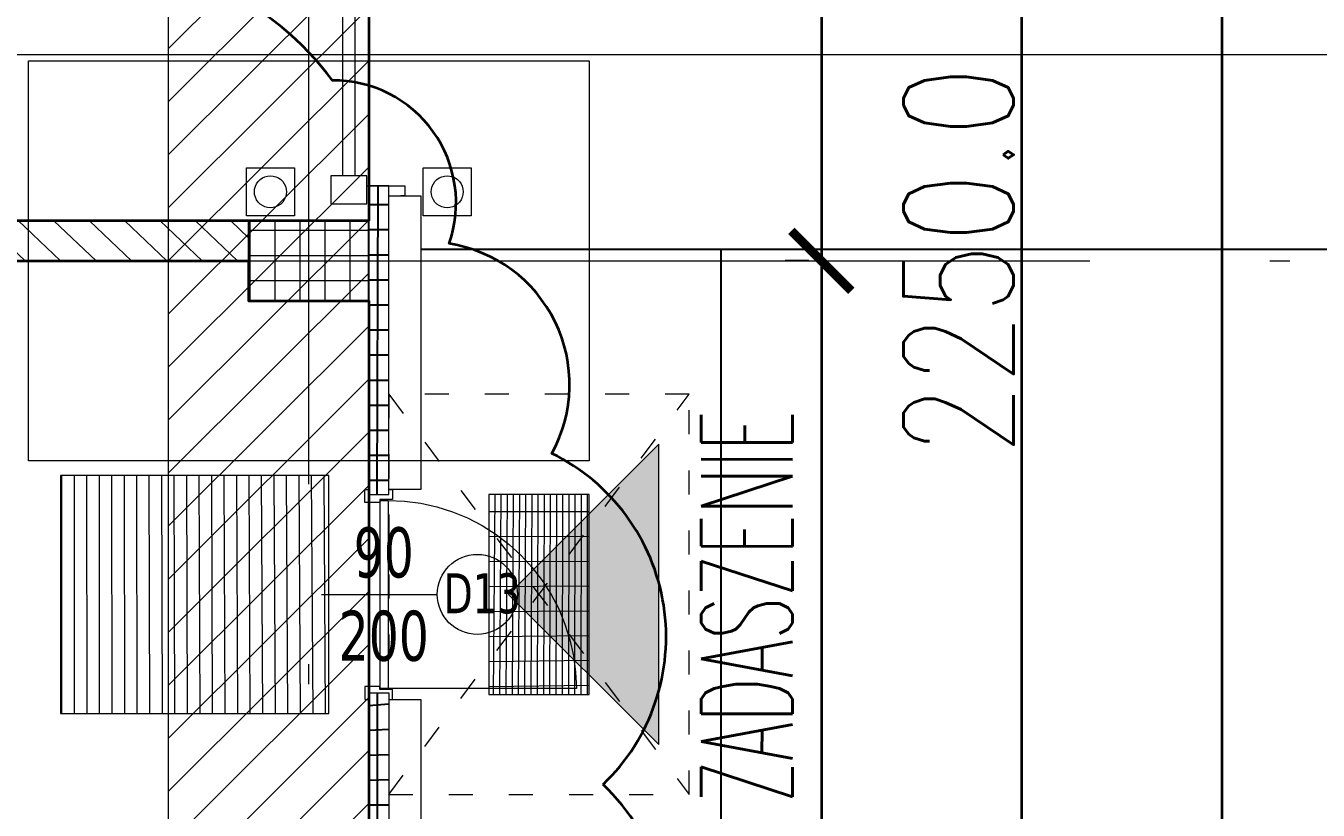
# Model space of a CAD drawing. Extents: x 6529560 to 6558080, y 5579316 to 5588131.
# Drawn here: x 6543623.87 to 6543630.32, y 5579571.72 to 5579575.64 of the extents above; entities that cross this region are included whole.
import ezdxf

# ---------------------------------------------------------------- set-up
doc = ezdxf.new("R2010")
doc.units = 0
doc.header["$MEASUREMENT"] = 0
doc.header["$PDSIZE"] = -5
for name, pattern in [('1$0$0$5', [1.5, 1, -0.5]), ('ACAD_ISO03W100', [30, 12, -18]), ('ACAD_ISO10W100', [18, 12, -3, 0, -3]), ('GR_SOLID', [0])]:
    doc.linetypes.add(name, pattern=pattern)
doc.layers.get('0').update_dxf_attribs({"color": 2, "linetype": 'CONTINUOUS', "lineweight": 5})
doc.layers.get('Defpoints').update_dxf_attribs({"linetype": 'CONTINUOUS'})
for name, color, linetype, lineweight in [('arch_droga', 1, 'CONTINUOUS', 25), ('arch_drzwi i okna', 4, 'CONTINUOUS', 15), ('arch_drzwi i okna_znaczniki', 130, 'CONTINUOUS', 9), ('arch_fundamenty na rzucie', 3, 'CONTINUOUS', 15), ('arch_opisy', 20, 'CONTINUOUS', 13), ('arch_osie', 181, 'CONTINUOUS', 5), ('arch_powierzchnia', 6, 'CONTINUOUS', 35), ('arch_samochody', 10, 'CONTINUOUS', 15), ('arch_sciany murowane wewnetrzne', 20, 'CONTINUOUS', 25), ('arch_sciany wewnetrzne murowane wypelnienie', 20, 'CONTINUOUS', 15), ('arch_sciany zewnetrzne wypelnienie', 94, 'CONTINUOUS', 25), ('arch_sciany zewnętrzne', 94, 'CONTINUOUS', 18), ('arch_slupy wypelnienie', 9, 'CONTINUOUS', 13), ('arch_słupy', 8, 'CONTINUOUS', 25), ('arch_urządzenia sanitarne', 4, 'GR_SOLID', 13), ('arch_wymiary', 2, 'CONTINUOUS', 13), ('arch_wzmocnienie plyty betonowej', 6, 'CONTINUOUS', 15), ('arch_zadaszenie', 76, 'CONTINUOUS', 15), ('arch_zadaszenie krawedzie', 12, 'CONTINUOUS', 18), ('EINBAUMOEBEL_N0', 12, 'GR_SOLID', 13), ('TUER_N0', 4, 'GR_SOLID', 13)]:
    doc.layers.add(name, color=color, linetype=linetype, lineweight=lineweight)
doc.styles.add('GR_STANDARD', font='simplex.shx')
doc.styles.add('styl1', font='romans.shx', dxfattribs={"width": 0.75})
doc.styles.add('TABELKA', font='tahoma.ttf', dxfattribs={"width": 0.8})
doc.dimstyles.new('wymiary hala', dxfattribs={"dimtxt": 0.55, "dimasz": 0.3, "dimexe": 0.18, "dimexo": 0.0625, "dimgap": 0.04, "dimtad": 1, "dimtoh": 1, "dimdec": 1, "dimlfac": 100, "dimzin": 0, "dimdsep": 46, "dimtxsty": 'styl1', "dimblk": 'ARCHTICK', "dimcen": 0.09, "dimadec": 0, "dimazin": 0, "dimtfac": 1, "dimtdec": 1, "dimtofl": 0, "dimtmove": 0, "dimatfit": 3, "dimldrblk": 'ARCHTICK', "dimfxl": 1, "dimtolj": 1, "dimtzin": 0, "dimarcsym": 0})

# ---------------------------------------------------------------- blocks, each defined once
blk = doc.blocks.new('tir')
at = {"layer": 'arch_samochody', "extrusion": (1.98125e-11, 3.45375842126e-05, 0.9999999994035778)}
blk.add_lwpolyline([(5470.780589298495, -1011.937312453941), (5470.780580478478, -1027.312312453899), (5472.980580478425, -1027.312313715928), (5472.98058929854, -1011.93731371619), (5470.780589298495, -1011.937312453941)], dxfattribs=at)
blk = doc.blocks.new('ZT_z_opisami')
at = {"layer": 'arch_droga', "color": 7}
for p, q in [((6540949.165314734, 5579497.081324448), (6540947.665314734, 5579497.081324531)), ((6540966.665560829, 5579497.08084618), (6540949.165314734, 5579497.081324448))]:
    blk.add_line(p, q, dxfattribs=at)
at = {"layer": 'arch_droga', "color": 7, "linetype": 'Continuous'}
blk.add_line((6540949.16531281, 5579462.636775206), (6540949.165314734, 5579497.081324448), dxfattribs=at)
blk = doc.blocks.new('_ArchTick')
at = {"color": 0, "linetype": 'ByBlock', "const_width": 0.15}
blk.add_lwpolyline([(-0.5, -0.5), (0.5, 0.5)], dxfattribs=at)
blk = doc.blocks.new('*D93')
at = {"layer": 'arch_wymiary', "color": 0, "lineweight": -2, "transparency": 16777216}
for p, q in [((6543627.904740482, 5579608.220170514), (6543630.022240481, 5579608.220170514)), ((6543629.842240481, 5579608.220170514), (6543629.842240481, 5579506.970170537)), ((6543627.904741518, 5579506.970170537), (6543630.022240481, 5579506.970170537))]:
    blk.add_line(p, q, dxfattribs=at)
at = {"layer": 'Defpoints', "color": 0, "transparency": 16777216}
for p in [(6543627.842240481, 5579608.220170514), (6543627.842241517, 5579506.970170537), (6543629.842240481, 5579506.970170537)]:
    blk.add_point(p, dxfattribs=at)
at = {"layer": 'arch_wymiary', "color": 0, "lineweight": -2, "transparency": 16777216, "xscale": 0.3, "yscale": 0.3, "zscale": 0.3}
for p, rotation in [((6543629.842240481, 5579608.220170514), 90), ((6543629.842240481, 5579506.970170537), 270)]:
    blk.add_blockref('_ArchTick', p, dxfattribs=dict(at, rotation=rotation))
at = {"layer": 'arch_wymiary', "color": 0, "transparency": 16777216, "insert": (6543629.527240481, 5579557.595170525), "char_height": 0.55, "attachment_point": 5, "rotation": 90, "style": 'styl1'}
blk.add_mtext('\\A1;10125.0', dxfattribs=at)
blk = doc.blocks.new('*D97')
at = {"layer": 'arch_wymiary', "color": 0, "lineweight": -2, "transparency": 16777216}
for p, q in [((6543627.904739966, 5579585.720131917), (6543629.022240481, 5579585.720131917)), ((6543628.842240482, 5579563.220170515), (6543628.842240482, 5579585.720131917)), ((6543627.904740206, 5579563.220170515), (6543629.022240481, 5579563.220170515))]:
    blk.add_line(p, q, dxfattribs=at)
at = {"layer": 'Defpoints', "color": 0, "transparency": 16777216}
for p in [(6543627.842239966, 5579585.720131917), (6543628.842240482, 5579585.720131917), (6543627.842240206, 5579563.220170515)]:
    blk.add_point(p, dxfattribs=at)
at = {"layer": 'arch_wymiary', "color": 0, "lineweight": -2, "transparency": 16777216, "xscale": 0.3, "yscale": 0.3, "zscale": 0.3}
for p, rotation in [((6543628.842240482, 5579585.720131917), 90), ((6543628.842240482, 5579563.220170515), 270)]:
    blk.add_blockref('_ArchTick', p, dxfattribs=dict(at, rotation=rotation))
at = {"layer": 'arch_wymiary', "color": 0, "transparency": 16777216, "insert": (6543628.527240481, 5579574.470151215), "char_height": 0.55, "attachment_point": 5, "rotation": 90, "style": 'styl1'}
blk.add_mtext('\\A1;2250.0', dxfattribs=at)
blk = doc.blocks.new('*D104')
at = {"layer": 'arch_wymiary', "color": 0, "lineweight": -2, "transparency": 16777216}
for p, q in [((6543627.779740481, 5579580.095170586), (6543627.662240481, 5579580.095170586)), ((6543627.842240481, 5579580.095170586), (6543627.842240481, 5579574.470048615)), ((6543627.779840753, 5579574.470048615), (6543627.662240481, 5579574.470048615))]:
    blk.add_line(p, q, dxfattribs=at)
at = {"layer": 'Defpoints', "color": 0, "transparency": 16777216}
for p in [(6543627.842240481, 5579580.095170586), (6543627.842240481, 5579574.470048615), (6543627.842340753, 5579574.470048615)]:
    blk.add_point(p, dxfattribs=at)
at = {"layer": 'arch_wymiary', "color": 0, "lineweight": -2, "transparency": 16777216, "xscale": 0.3, "yscale": 0.3, "zscale": 0.3}
for p, rotation in [((6543627.842240481, 5579580.095170586), 90), ((6543627.842240481, 5579574.470048615), 270)]:
    blk.add_blockref('_ArchTick', p, dxfattribs=dict(at, rotation=rotation))
at = {"layer": 'arch_wymiary', "color": 0, "transparency": 16777216, "insert": (6543627.527240481, 5579577.2826096), "char_height": 0.55, "attachment_point": 5, "rotation": 90, "style": 'styl1'}
blk.add_mtext('\\A1;562.5', dxfattribs=at)
blk = doc.blocks.new('*D105')
at = {"layer": 'arch_wymiary', "color": 0, "lineweight": -2, "transparency": 16777216}
for p, q in [((6543627.779840753, 5579574.470048615), (6543627.662240481, 5579574.470048615)), ((6543627.842240481, 5579574.470048615), (6543627.842240481, 5579568.84517059)), ((6543627.779840753, 5579568.84517059), (6543627.662240481, 5579568.84517059))]:
    blk.add_line(p, q, dxfattribs=at)
at = {"layer": 'Defpoints', "color": 0, "transparency": 16777216}
for p in [(6543627.842340753, 5579574.470048615), (6543627.842240481, 5579568.84517059), (6543627.842340753, 5579568.84517059)]:
    blk.add_point(p, dxfattribs=at)
at = {"layer": 'arch_wymiary', "color": 0, "lineweight": -2, "transparency": 16777216, "xscale": 0.3, "yscale": 0.3, "zscale": 0.3}
for p, rotation in [((6543627.842240481, 5579574.470048615), 90), ((6543627.842240481, 5579568.84517059), 270)]:
    blk.add_blockref('_ArchTick', p, dxfattribs=dict(at, rotation=rotation))
at = {"layer": 'arch_wymiary', "color": 0, "transparency": 16777216, "insert": (6543627.527240481, 5579570.357609679), "char_height": 0.55, "attachment_point": 5, "rotation": 90, "style": 'styl1'}
blk.add_mtext('\\A1;562.5', dxfattribs=at)

msp = doc.modelspace()

# ---------------------------------------------------------------- hatches: boundary and pattern name
h = msp.add_hatch()
h.set_pattern_fill('ANSI31', color=256, scale=0.5, angle=225)
h.set_pattern_definition([(270, (13087401.54693341, 11159179.07103899), (0.0625, 0), [])])
h.paths.add_polyline_path([(6543625.38224088, 5579572.208389325), (6543625.38224088, 5579573.398389324), (6543624.042240879, 5579573.398389324), (6543624.042240879, 5579572.208389325)])
h = msp.add_hatch()
h.set_pattern_fill('GRATE', color=256, angle=90)
h.set_pattern_definition([(90, (12123229.83338797, -964204.0313032019), (-0.03125, 0), []), (180, (12123229.83338797, -964204.0313032019), (0, -0.125), [])])
h.paths.add_polyline_path([(6543626.1822404, 5579572.303389324), (6543626.6822404, 5579572.303389324), (6543626.6822404, 5579573.303389323), (6543626.1822404, 5579573.303389323)])
at = {"layer": 'arch_sciany wewnetrzne murowane wypelnienie'}
h = msp.add_hatch(dxfattribs=at)
h.set_pattern_fill('ANSI31', color=256, angle=90)
h.set_pattern_definition([(135, (0, 0), (-0.0883883476483185, -0.0883883476483184), [])])
h.paths.add_polyline_path([(6543624.982224972, 5579574.670157204), (6543624.982224972, 5579574.470157203), (6543619.482244809, 5579574.470157203), (6543619.48224539, 5579573.305510328), (6543619.282244804, 5579573.305510333), (6543619.282108102, 5579574.669575297)])
h.paths.add_polyline_path([(6543619.2822448, 5579567.186850012), (6543619.482244801, 5579567.18685001), (6543619.482244762, 5579563.220218491), (6543624.982245376, 5579563.220152639), (6543624.982243226, 5579563.020157201), (6543619.282244769, 5579563.020157221)])
h.paths.add_polyline_path([(6543619.282184153, 5579568.186935897), (6543619.4822448, 5579568.186935897), (6543619.4822448, 5579572.304130862), (6543619.282184153, 5579572.304130862)])
at = {"layer": 'arch_sciany zewnetrzne wypelnienie'}
h = msp.add_hatch(dxfattribs=at)
h.set_pattern_fill('ANSI37', color=256, angle=45)
h.set_pattern_definition([(90, (0, 0), (-0.125, 0), []), (180, (0, 0), (0, -0.125), [])])
h.paths.add_polyline_path([(6543516.882245463, 5579607.877415784), (6543516.982245128, 5579607.877415784), (6543516.982242956, 5579608.520230732), (6543547.557245959, 5579608.520186924), (6543547.557244862, 5579608.620186923), (6543516.882245463, 5579608.620169254)])
h.paths.add_polyline_path([(6543625.582240374, 5579601.259691288), (6543625.682240374, 5579601.259691288), (6543625.682240374, 5579608.620169254), (6543548.557245411, 5579608.620169254), (6543548.557245411, 5579608.520169252), (6543625.582240363, 5579608.520169343)])
h.paths.add_polyline_path([(6543625.582240367, 5579595.63472758), (6543625.682260633, 5579595.636286528), (6543625.682260633, 5579598.301250231), (6543625.582240367, 5579598.299691282)])
h.paths.add_polyline_path([(6543625.582240386, 5579590.969931578), (6543625.682240384, 5579590.969931578), (6543625.682240384, 5579592.674727577), (6543625.582240386, 5579592.674727577)])
h.paths.add_polyline_path([(6543625.58224039, 5579587.062670549), (6543625.682240389, 5579587.062670549), (6543625.682240389, 5579587.509931574), (6543625.58224039, 5579587.509931574)])
h.paths.add_polyline_path([(6543625.582268345, 5579579.827670552), (6543625.682240392, 5579579.827670552), (6543625.682240392, 5579586.062670553), (6543625.582268345, 5579586.062670553)])
h.paths.add_polyline_path([(6543625.582240401, 5579578.305503315), (6543625.682240399, 5579578.305503315), (6543625.682240399, 5579578.827670554), (6543625.582240401, 5579578.827670554)])
h.paths.add_polyline_path([(6543625.582240285, 5579573.303389323), (6543625.682240399, 5579573.303389323), (6543625.682240405, 5579574.845503309), (6543625.582240292, 5579574.845503309)])
h.paths.add_polyline_path([(6543625.682217282, 5579571.657718431), (6543625.582247914, 5579571.657718275), (6543625.582247914, 5579572.310889174), (6543625.682217282, 5579572.31088933)])
h.paths.add_polyline_path([(6543625.582241054, 5579539.384691117), (6543625.682240407, 5579539.384691117), (6543625.682217282, 5579563.572718509), (6543625.58221793, 5579563.572718509)])
h.paths.add_polyline_path([(6543625.582240395, 5579533.759727403), (6543625.682239859, 5579533.759727403), (6543625.682240448, 5579536.424691112), (6543625.582240395, 5579536.424691112)])
h.paths.add_polyline_path([(6543625.582240468, 5579517.879670332), (6543625.682240469, 5579517.879670334), (6543625.682240454, 5579530.799727409), (6543625.582240454, 5579530.799727409)])
h.paths.add_polyline_path([(6543516.982245489, 5579517.879664059), (6543516.98224614, 5579524.070166953), (6543516.88221152, 5579524.070167422), (6543516.882245488, 5579517.879670334)])
h.paths.add_polyline_path([(6543516.982245509, 5579527.182670152), (6543516.882245511, 5579527.182670152), (6543516.882211518, 5579526.132667423), (6543516.982211515, 5579526.132667423)])
h.paths.add_polyline_path([(6543516.982217741, 5579536.895223847), (6543516.882245467, 5579536.895224315), (6543516.882245467, 5579529.245170156), (6543516.982245477, 5579529.245170156)])
h.paths.add_polyline_path([(6543516.882245463, 5579540.367669261), (6543516.982245153, 5579540.367669261), (6543516.982245153, 5579538.957723849), (6543516.882245463, 5579538.957723849)])
at = {"layer": 'arch_slupy wypelnienie'}
h = msp.add_hatch(dxfattribs=at)
h.set_pattern_fill('ANSI37', color=256, angle=225)
h.set_pattern_definition([(270, (-171.3873263392597, 0), (0.125, 0), []), (0, (-171.3873263392597, 0), (0, 0.125), [])])
h.paths.add_polyline_path([(6543624.982265793, 5579574.270157206), (6543625.582265787, 5579574.270218468), (6543625.582224956, 5579574.67021846), (6543624.982224972, 5579574.670157204)])
at = {"layer": 'arch_urządzenia sanitarne'}
h = msp.add_hatch(color=256, dxfattribs=at)
h.dxf.hatch_style = 1
h.paths.add_polyline_path([(6543627.030301304, 5579572.053389306), (6543627.030301299, 5579573.553389307), (6543626.280301313, 5579572.80338932)])
at = {"layer": 'arch_wzmocnienie plyty betonowej', "transparency": 33554597}
h = msp.add_hatch(dxfattribs=at)
h.set_pattern_fill('ANSI31', color=256, scale=1.5, style=0)
h.set_pattern_definition([(45, (-171.3873263392597, 0), (-0.1325825214724776, 0.1325825214724777), [])])
h.paths.add_polyline_path([(6543624.582240202, 5579591.454588229), (6543625.582240781, 5579591.454588229), (6543625.582241049, 5579540.604570951), (6543624.582240469, 5579540.604570951)])

# ---------------------------------------------------------------- linework, layer by layer
for points in [[(6543625.38224088, 5579572.208389325), (6543625.38224088, 5579573.398389324), (6543624.042240879, 5579573.398389324), (6543624.042240879, 5579572.208389325)], [(6543626.1822404, 5579572.303389324), (6543626.6822404, 5579572.303389324), (6543626.6822404, 5579573.303389323), (6543626.1822404, 5579573.303389323)]]:
    msp.add_lwpolyline(points, close=True)
at = {"layer": 'arch_drzwi i okna', "extrusion": (0, 0, -1)}
for points in [[(-6543625.682240399, 5579573.328389324), (-6543625.700240397, 5579573.328389324), (-6543625.700240393, 5579573.278389324), (-6543625.637740392, 5579573.278389324), (-6543625.637740404, 5579573.263389325), (-6543625.56224029, 5579573.263389329), (-6543625.56224028, 5579573.328389329), (-6543625.582240285, 5579573.32838932)], [(-6543625.678740392, 5579573.273389321), (-6543625.760666799, 5579573.269812341), (-6543625.841969689, 5579573.259108612), (-6543625.922030299, 5579573.241359598), (-6543626.000239329, 5579573.21670039), (-6543626.07600156, 5579573.185318645), (-6543626.148740388, 5579573.147453204), (-6543626.217902239, 5579573.10339225), (-6543626.282960746, 5579573.053471103), (-6543626.343420775, 5579572.9980697), (-6543626.398822169, 5579572.937609679), (-6543626.448743311, 5579572.872551174), (-6543626.492804283, 5579572.803389328), (-6543626.530669721, 5579572.730650491), (-6543626.562051455, 5579572.654888258), (-6543626.586710672, 5579572.57667923), (-6543626.604459679, 5579572.496618616), (-6543626.615163411, 5579572.415315724), (-6543626.618740395, 5579572.333389324), (-6543625.638740393, 5579572.333389324), (-6543625.638740395, 5579573.273389325), (-6543625.678740392, 5579573.273389321), (-6543625.678740392, 5579572.333389323)]]:
    msp.add_lwpolyline(points, dxfattribs=at)
at = {"layer": 'arch_drzwi i okna'}
msp.add_lwpolyline([(6543625.682240403, 5579572.278389323), (6543625.700240404, 5579572.278389327), (6543625.700240393, 5579572.328389327), (6543625.637740395, 5579572.328389328), (6543625.637740391, 5579572.343389328), (6543625.562240872, 5579572.34338933), (6543625.562240878, 5579572.278389329), (6543625.582240882, 5579572.278389321)], dxfattribs=at)
at = {"layer": 'arch_drzwi i okna_znaczniki'}
msp.add_line((6543625.345442925, 5579572.803389323, -1.484759617e-07), (6543625.924161552, 5579572.803389322, -1.484759617e-07), dxfattribs=at)
msp.add_circle((6543626.124161552, 5579572.803389326, 6.503602609217143), 0.1999999999999998, dxfattribs=at)
at = {"layer": 'arch_fundamenty na rzucie', "extrusion": (-8.031561e-10, 4.9482356e-09, 1)}
msp.add_lwpolyline([(6543626.682347463, 5579573.47033075), (6543623.882347477, 5579573.470044908), (6543623.882143301, 5579575.470044902), (6543626.682143288, 5579575.470330742)], close=True, dxfattribs=at)
at = {"layer": 'arch_osie', "linetype": 'ACAD_ISO10W100', "ltscale": 0.3, "extrusion": (-4.9483178e-09, -8.026501e-10, 1)}
for points in [[(6543625.282234408, 5579501.853900731), (6543625.282246433, 5579613.565233297)], [(6543620.082240399, 5579574.469910245), (6543634.682240374, 5579574.470170597)]]:
    msp.add_lwpolyline(points, dxfattribs=at)
at = {"layer": 'arch_powierzchnia'}
for points in [[(6543512.72224539, 5579612.780169263), (6543629.842240481, 5579612.780169263), (6543629.842240481, 5579502.410169278), (6543512.72224539, 5579502.410169278)], [(6543513.722245389, 5579611.780169264), (6543628.842240482, 5579611.780169264), (6543628.842240482, 5579503.410169278), (6543513.722245389, 5579503.410169278)], [(6543514.722245389, 5579610.780169264), (6543627.842240481, 5579610.780169264), (6543627.842240481, 5579504.410169278), (6543514.722245389, 5579504.410169278)], [(6543577.007403296, 5579585.295135099), (6543613.982265789, 5579585.295127814), (6543613.982265789, 5579579.895157201), (6543625.58226567, 5579579.896341481), (6543625.58222495, 5579574.670218493), (6543619.2821081, 5579574.66958712), (6543619.282244769, 5579563.020157221), (6543625.582265727, 5579563.020800422), (6543625.582265729, 5579518.14520321), (6543577.007172231, 5579518.145210508)], [(6543619.482244809, 5579574.469757453), (6543624.982224972, 5579574.470157203), (6543624.982265787, 5579574.270157239), (6543625.582265781, 5579574.270218501), (6543625.582224941, 5579569.045218502), (6543624.982224959, 5579569.045157237), (6543624.982265791, 5579568.645157243), (6543625.581978634, 5579568.645218473), (6543625.582224947, 5579563.420218495), (6543624.982224957, 5579563.420157234), (6543624.982245376, 5579563.220103136), (6543622.142244804, 5579563.220186643), (6543622.142244829, 5579568.450188481), (6543619.482244783, 5579568.450188487)]]:
    msp.add_lwpolyline(points, close=True, dxfattribs=at)
for points in [[(6543626.752669695, 5579571.853820169, 0.52056705), (6543626.496310302, 5579573.50801152, 0.52056705), (6543625.983292034, 5579574.556461689, 0.52056705), (6543625.400493696, 5579575.37192293, 0.52056705), (6543622.906080872, 5579575.301966205, 0.52056705), (6543620.807887064, 5579575.138934005, 0.52056705), (6543619.246071375, 5579574.742762757, 0.52056705), (6543618.896272578, 5579574.253516036, 0.52056705), (6543618.826193025, 5579572.48283022, 0.52056705), (6543618.896272578, 5579570.991821189, 0.52056705), (6543618.896272578, 5579570.223047807, 0.52056705), (6543618.872912727, 5579569.15132877, 0.52056705), (6543619.15263197, 5579568.242641934, 0.52056705)], [(6543625.959932182, 5579567.753395214, 0.52056705), (6543626.193231208, 5579569.011565439, 0.52056705), (6543626.4495906, 5579569.990058882, 0.52056705), (6543626.752669695, 5579571.853820168)]]:
    msp.add_lwpolyline(points, format="xyb", dxfattribs=at)
at = {"layer": 'arch_sciany murowane wewnetrzne'}
msp.add_lwpolyline([(6543624.982224972, 5579574.670157204), (6543624.982224972, 5579574.470157203), (6543619.482244809, 5579574.470157203), (6543619.48224539, 5579573.305510328), (6543619.282244804, 5579573.305510333), (6543619.282108102, 5579574.669575297)], close=True, dxfattribs=at)
at = {"layer": 'arch_sciany zewnętrzne'}
for points in [[(6543625.582240285, 5579573.303389323), (6543625.682240399, 5579573.303389323), (6543625.682240405, 5579574.845503309), (6543625.582240292, 5579574.845503309)], [(6543625.682217282, 5579571.657718431), (6543625.582247914, 5579571.657718275), (6543625.582247914, 5579572.310889174), (6543625.682217282, 5579572.31088933)]]:
    msp.add_lwpolyline(points, close=True, dxfattribs=at)
for points in [[(6543625.682240405, 5579574.795503315), (6543625.842234831, 5579574.795503315), (6543625.842234826, 5579573.328389324), (6543625.682240399, 5579573.328389325)], [(6543625.682217282, 5579572.278389324), (6543625.842240411, 5579572.278389325), (6543625.842234831, 5579539.65469113), (6543625.682240149, 5579539.654690976)]]:
    msp.add_lwpolyline(points, dxfattribs=at)
at = {"layer": 'arch_słupy', "extrusion": (-8.031561e-10, 4.9482356e-09, 1)}
msp.add_lwpolyline([(6543624.982265793, 5579574.270157206), (6543625.582265787, 5579574.270218468), (6543625.582224956, 5579574.67021846), (6543624.982224972, 5579574.670157204), (6543624.982265793, 5579574.270157206)], dxfattribs=at)
at = {"layer": 'arch_urządzenia sanitarne', "elevation": -1.484759617e-07}
msp.add_lwpolyline([(6543627.030301304, 5579572.053389306), (6543627.030301299, 5579573.553389307), (6543626.280301313, 5579572.80338932), (6543627.030301304, 5579572.053389306)], dxfattribs=at)
at = {"layer": 'arch_wzmocnienie plyty betonowej'}
msp.add_lwpolyline([(6543624.582240202, 5579591.454588229), (6543625.582240781, 5579591.454588229), (6543625.582241049, 5579540.604570951), (6543624.582240469, 5579540.604570951)], close=True, dxfattribs=at)
at = {"layer": 'arch_zadaszenie', "linetype": 'ACAD_ISO03W100', "ltscale": 0.01}
for points in [[(6543627.182240401, 5579573.803389324), (6543625.6822404, 5579573.803389324), (6543625.6822404, 5579571.803389324), (6543627.182240401, 5579571.803389324), (6543627.182240401, 5579573.803389324)], [(6543625.6822404, 5579573.803389324), (6543627.182240401, 5579571.803389324)], [(6543625.6822404, 5579571.803389324), (6543627.182240401, 5579573.803389324)]]:
    msp.add_lwpolyline(points, dxfattribs=at)
at = {"layer": 'arch_zadaszenie krawedzie', "linetype": '1$0$0$5'}
msp.add_lwpolyline([(6543516.982245429, 5579574.469757453), (6543625.582240292, 5579574.469757453)], dxfattribs=at)
at = {"layer": 'EINBAUMOEBEL_N0', "color": 12}
for points in [[(6543625.21103253, 5579574.695503311), (6543624.971032526, 5579574.695503302), (6543624.971032527, 5579574.935503305), (6543625.21103253, 5579574.935503313), (6543625.21103253, 5579574.695503311)], [(6543626.093913901, 5579574.695503314), (6543625.8539139, 5579574.695503305), (6543625.8539139, 5579574.935503306), (6543626.093913901, 5579574.935503311), (6543626.093913901, 5579574.695503314)], [(6543625.091032537, 5579574.895503301), (6543625.104924391, 5579574.894287933), (6543625.118394149, 5579574.890678721), (6543625.131032536, 5579574.884785345), (6543625.142455538, 5579574.876786868), (6543625.152316085, 5579574.866926314), (6543625.160314558, 5579574.855503308), (6543625.166207938, 5579574.842864913), (6543625.169817148, 5579574.829395162), (6543625.171032535, 5579574.815503308), (6543625.169817156, 5579574.801611453), (6543625.166207938, 5579574.788141692), (6543625.16031456, 5579574.775503308), (6543625.152316085, 5579574.764080298), (6543625.142455537, 5579574.754219756), (6543625.131032524, 5579574.746221279), (6543625.118394142, 5579574.740327903), (6543625.104924383, 5579574.736718694), (6543625.091032528, 5579574.735503301), (6543625.077140672, 5579574.736718686), (6543625.063670917, 5579574.740327894), (6543625.051032529, 5579574.746221279), (6543625.039609519, 5579574.754219757), (6543625.029748973, 5579574.764080303), (6543625.021750496, 5579574.775503313), (6543625.015857121, 5579574.788141701), (6543625.012247917, 5579574.801611451), (6543625.011032538, 5579574.815503308), (6543625.012247908, 5579574.829395161), (6543625.015857119, 5579574.842864921), (6543625.021750496, 5579574.855503311), (6543625.029748969, 5579574.866926325), (6543625.039609515, 5579574.876786868), (6543625.051032535, 5579574.884785347), (6543625.063670925, 5579574.890678713), (6543625.077140681, 5579574.894287926), (6543625.091032537, 5579574.895503301)], [(6543625.973913905, 5579574.895503306), (6543625.987805755, 5579574.894287937), (6543626.001275519, 5579574.890678725), (6543626.013913905, 5579574.884785349), (6543626.025336902, 5579574.876786862), (6543626.035197454, 5579574.866926314), (6543626.043195932, 5579574.855503303), (6543626.049089308, 5579574.842864916), (6543626.052698519, 5579574.82939516), (6543626.053913911, 5579574.815503304), (6543626.052698531, 5579574.80161145), (6543626.04908931, 5579574.788141692), (6543626.043195935, 5579574.775503307), (6543626.035197455, 5579574.764080295), (6543626.025336908, 5579574.754219752), (6543626.0139139, 5579574.746221282), (6543626.001275512, 5579574.740327905), (6543625.987805752, 5579574.736718692), (6543625.973913893, 5579574.735503302), (6543625.960022044, 5579574.736718687), (6543625.946552288, 5579574.740327897), (6543625.933913899, 5579574.746221274), (6543625.92249089, 5579574.754219759), (6543625.912630345, 5579574.764080306), (6543625.904631867, 5579574.775503312), (6543625.898738488, 5579574.788141703), (6543625.895129289, 5579574.801611461), (6543625.89391391, 5579574.815503315), (6543625.895129281, 5579574.829395168), (6543625.898738492, 5579574.842864925), (6543625.904631867, 5579574.855503318), (6543625.912630345, 5579574.86692632), (6543625.922490892, 5579574.876786868), (6543625.933913908, 5579574.884785337), (6543625.946552298, 5579574.890678713), (6543625.960022051, 5579574.894287924), (6543625.973913905, 5579574.895503306)]]:
    msp.add_lwpolyline(points, dxfattribs=at)
at = {"layer": 'TUER_N0', "color": 4}
msp.add_lwpolyline([(6543625.512242963, 5579578.255503305), (6543625.512242964, 5579574.895503305), (6543625.452242964, 5579574.895503305), (6543625.452242964, 5579578.255503306), (6543625.512242963, 5579578.255503305)], dxfattribs=at)
at = {"layer": 'TUER_N0', "color": 4, "extrusion": (0, 0, -1)}
msp.add_lwpolyline([(-6543625.572242952, 5579574.845503317), (-6543625.572242961, 5579574.895503315), (-6543625.392242961, 5579574.895503315), (-6543625.392242951, 5579574.755503317), (-6543625.572242953, 5579574.755503317), (-6543625.572242952, 5579574.845503317), (-6543625.762240391, 5579574.845503304), (-6543625.762240406, 5579574.795503305), (-6543625.742240403, 5579574.795503315)], dxfattribs=at)

# ---------------------------------------------------------------- block references
at = {"color": 4, "rotation": 359.9999223416695}
msp.add_blockref('ZT_z_opisami', (2670.614982363535, 86.31203352822922, -1.402158509234803), dxfattribs=at)
at = {"xscale": -1, "rotation": 90.00000051791179}
msp.add_blockref('tir', (6542606.403866288, 5585048.481085496, 19.77409856877313), dxfattribs=at)

# ---------------------------------------------------------------- texts
at = {"layer": 'arch_drzwi i okna_znaczniki', "insert": (6543625.431771904, 5579573.138546825, 35.68857248765834), "char_height": 0.25, "attachment_point": 1, "style": 'TABELKA'}
msp.add_mtext_dynamic_manual_height_columns(' 90\\P200', width=2.624355469830334, gutter_width=1.82756919413805, heights=[0], dxfattribs=at)
at = {"layer": 'arch_drzwi i okna_znaczniki', "insert": (6543625.955926645, 5579572.909087458, -21.53491143677901), "char_height": 0.2, "width": 0.354261597984987, "attachment_point": 1, "style": 'TABELKA'}
msp.add_mtext('D13', dxfattribs=at)
at = {"layer": 'arch_opisy', "color": 5, "style": 'GR_STANDARD', "width": 0.5422077922077922}
msp.add_text('ZADASZENIE', height=0.4563612832343523, rotation=89.98432930469332, dxfattribs=at).set_placement((6543627.697955706, 5579571.76035654, 0.3632136579416683))

# ---------------------------------------------------------------- dimensions: what is measured, and where the dimension line sits
at = {"layer": 'arch_wymiary'}
dim = msp.add_linear_dim(base=(6543629.842240481, 5579506.970170537), p1=(6543627.842240481, 5579608.220170514, 6.540478454042573), p2=(6543627.842241517, 5579506.970170537, 13.91643930856549), angle=90, dimstyle='wymiary hala', dxfattribs=at)
dim.commit()
dim.dimension.update_dxf_attribs({"geometry": '*D93', "text_midpoint": (6543629.527240481, 5579557.595170525)})
for base, p1, p2, picture, middle in [((6543628.842240482, 5579585.720131917), (6543627.842240206, 5579563.220170515, 13.91643934468473), (6543627.842239966, 5579585.720131917, 13.91643936060491), '*D97', (6543628.527240481, 5579574.470151215)), ((6543627.842240481, 5579574.470048615), (6543627.842240481, 5579580.095170586, 6.540478454042573), (6543627.842340753, 5579574.470048615, 13.91643941309476), '*D104', (6543627.527240481, 5579577.2826096))]:
    dim = msp.add_linear_dim(base=base, p1=p1, p2=p2, angle=90, dimstyle='wymiary hala', override={"dimtmove": 1}, dxfattribs=at)
    dim.commit()
    dim.dimension.update_dxf_attribs({"geometry": picture, "text_midpoint": middle})
dim = msp.add_linear_dim(base=(6543627.842240481, 5579568.84517059), p1=(6543627.842340753, 5579574.470048615, 13.91643941309476), p2=(6543627.842340753, 5579568.84517059, 13.91643940857994), angle=90, dimstyle='wymiary hala', override={"dimtmove": 1}, dxfattribs=at)
dim.commit()
dim.dimension.update_dxf_attribs({"geometry": '*D105', "text_midpoint": (6543627.842240481, 5579570.357609679), "dimtype": 160})

doc.saveas('drawing.dxf')
